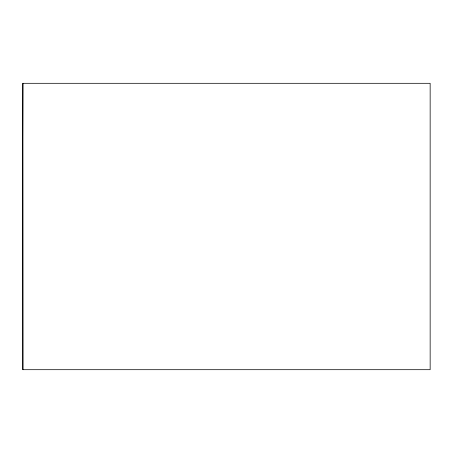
<?xml version="1.0" encoding="UTF-8"?>
<svg xmlns="http://www.w3.org/2000/svg" width="453" height="453" viewBox="0 0 453 453"><rect width="100%" height="100%" fill="white"/><g stroke="black" fill="none" stroke-linecap="round" stroke-linejoin="round"><path stroke-width="0.68" d="M22.905 369.693L22.905 83.307M22.695 138.561L22.848 369.693L430.152 369.693L430.152 83.307L22.848 83.307L22.695 138.561"/></g></svg>
